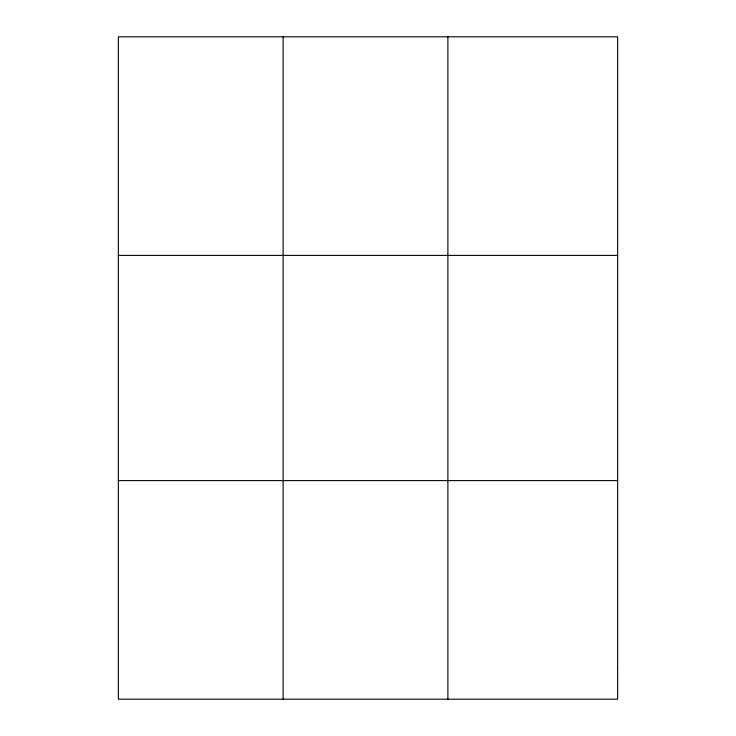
<?xml version="1.0" encoding="UTF-8"?>
<svg xmlns="http://www.w3.org/2000/svg" width="736" height="736" viewBox="0 0 736 736"><rect width="100%" height="100%" fill="white"/><g stroke="black" fill="none" stroke-linecap="round" stroke-linejoin="round"><path stroke-width="1.1" d="M283.121 36.8L283.121 699.2M447.884 36.8L447.884 699.2M118.358 255.392L617.642 255.392M118.358 480.608L617.642 480.608M617.642 667.975L617.642 699.2L118.358 699.2L118.358 36.8L617.642 36.8L617.642 667.975"/></g></svg>
